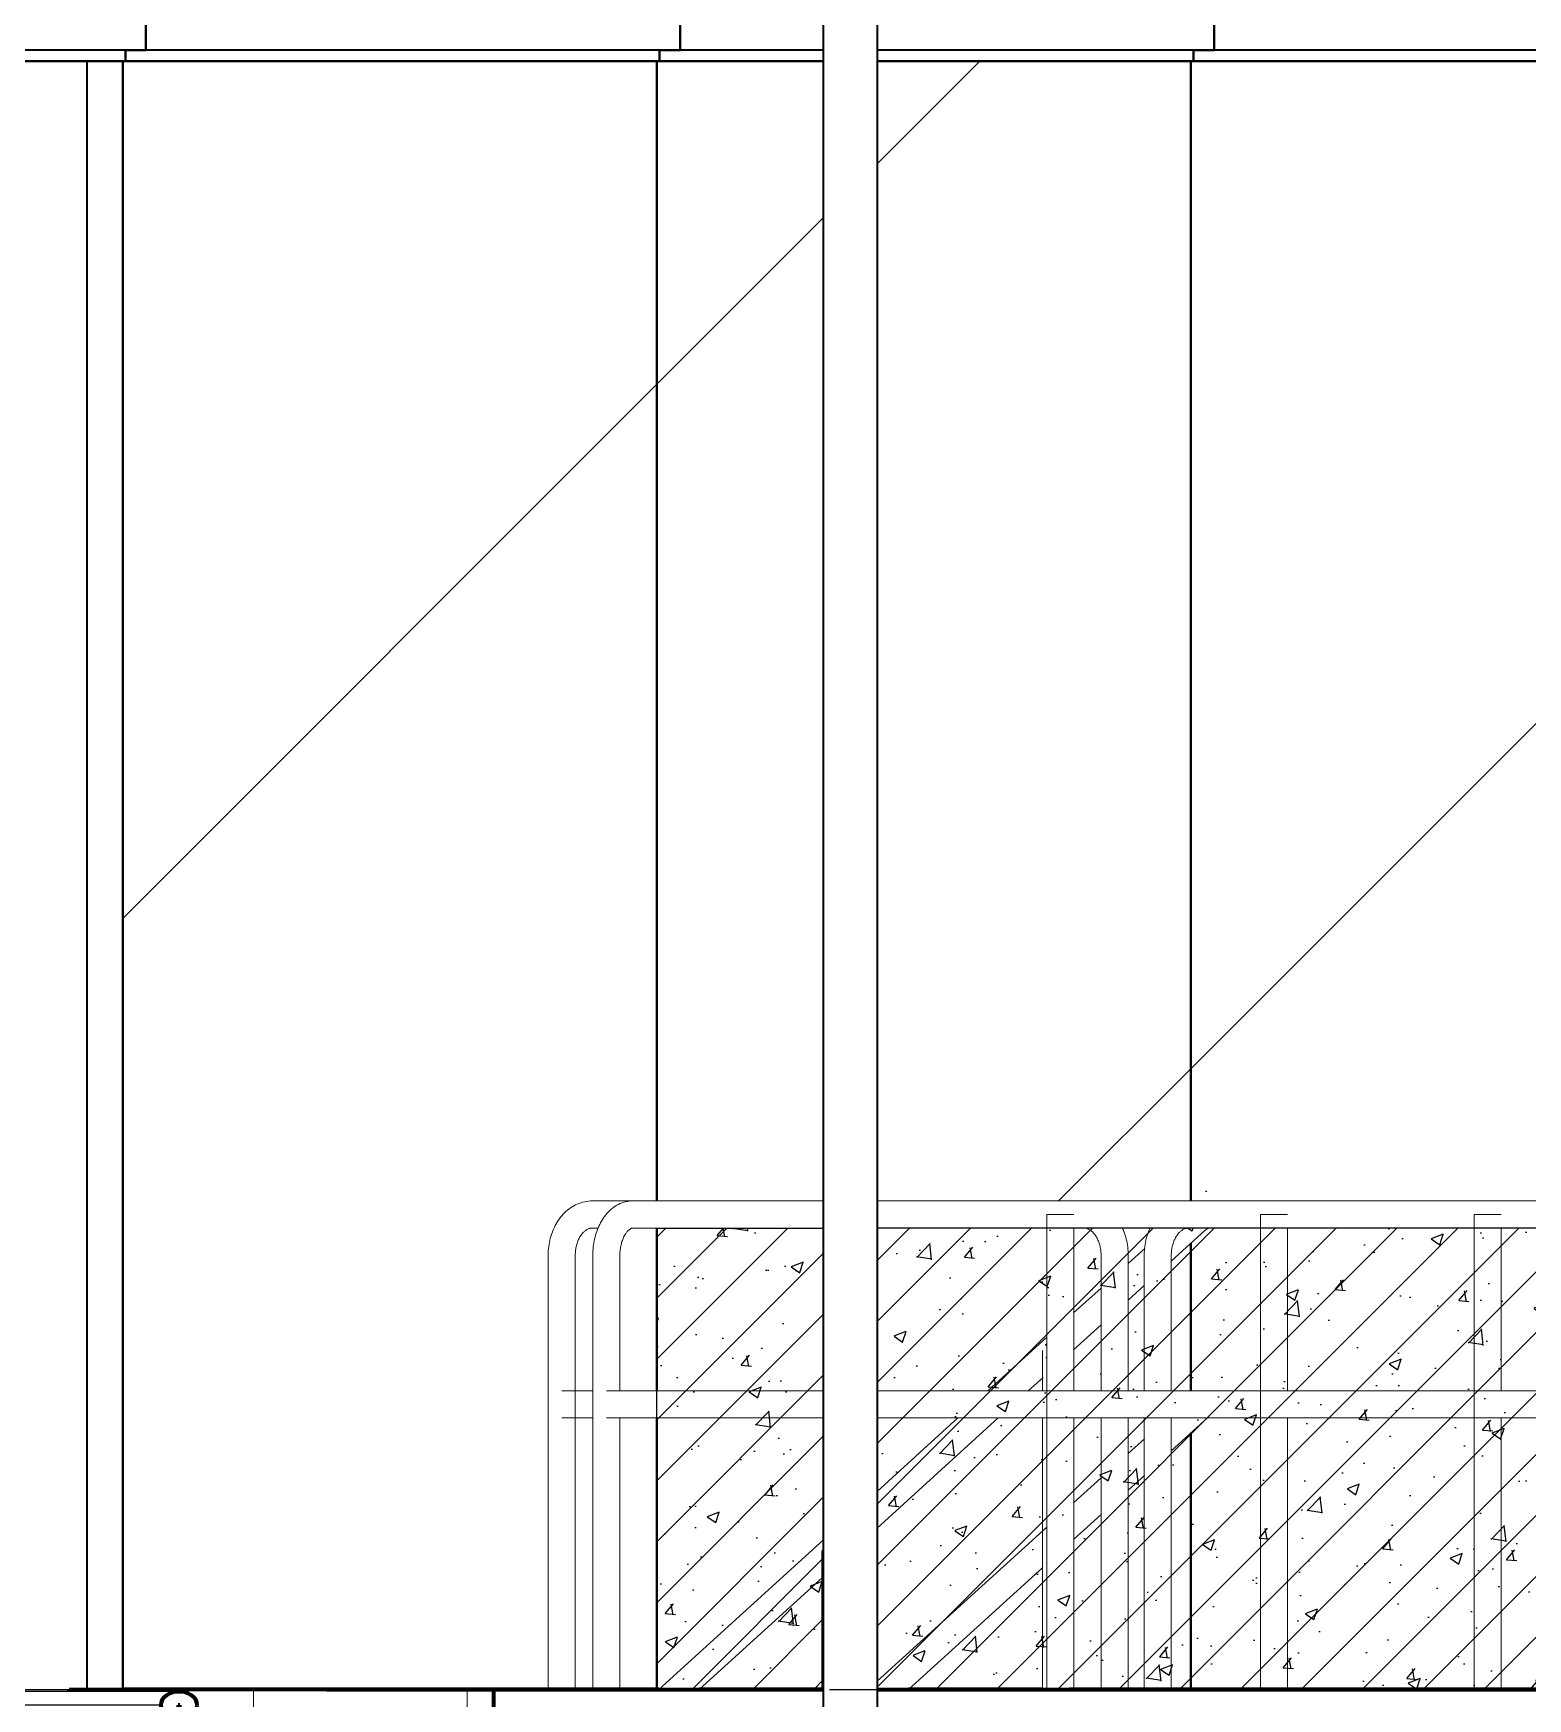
# Model space of a CAD drawing. Header units: millimetres. Extents: x -25371 to 2282244, y -90657 to 147824.
# Drawn here: x 1587543 to 1590297, y -990 to 2078 of the extents above; entities that cross this region are included whole.
import ezdxf
from ezdxf.xclip import XClip

# ---------------------------------------------------------------- set-up
doc = ezdxf.new("R2010")
doc.units = ezdxf.units.MM
doc.header["$XCLIPFRAME"] = 0
doc.linetypes.add('CENTER', pattern=[50.8, 31.75, -6.35, 6.35, -6.35])
doc.linetypes.add('TA_GL_000.90000', pattern=[2.475, 0.9, -0.225, 0.225, -0.225, 0.9])
for name, color, linetype in [('000 - 0_SYM_DWG_GRIDLINE_MAIN_COLOR_251', 251, 'Continuous'), ('000 - CONCRETE_COL_HATCH_', 251, 'Continuous'), ('000 - EXISTING_BUILDING_MAIN_COLOR_251', 251, 'Continuous'), ('000 - GRID', 251, 'CENTER')]:
    doc.layers.add(name, color=color, linetype=linetype)
for name, color, linetype, lineweight in [('A-DETL', 1, 'Continuous', 70), ('A-FLOR-E', 2, 'Continuous', 35), ('A-FLOR-HRAL', 1, 'Continuous', 35), ('A-GLAZ-CURT', 2, 'Continuous', 35), ('A-WALL-PATT', 1, 'Continuous', 50), ('E-LITE-EQPM', 2, 'Continuous', 35), ('I-WALL-E', 2, 'Continuous', 50), ('WALL-E', 2, 'Continuous', 50)]:
    doc.layers.add(name, color=color, linetype=linetype, lineweight=lineweight)
doc.styles.add('TA', font='', dxfattribs={"height": 4.5})
doc.styles.get('TA').set_extended_font_data('Cordia New')
pattern_1 = [(0, (-27135.66, 99970), (0, 600), []), (90, (-27135.66, 99970), (-393.635, 2e-14), [])]
pattern_2 = [(50, (0, 0), (4554.62, -398.48), [476.25, -5238.75]), (355, (0, 0), (-881.09, 4776.42), [381, -4191.01]), (100.4514, (379.6, -33), (3673.53, 4377.94), [404.75, -4452.26]), (46.184, (0, 1270), (6776.98, -1051.06), [714.38, -7858.13]), (96.6356, (565, 1182.4), (5935.1, 6185.65), [607.13, -6678.4]), (351.184, (0, 1270), (5935.1, 6185.65), [571.5, -6286.5]), (21, (635, 952.5), (3790.36, -2556.63), [476.25, -5238.75]), (326, (635, 952.5), (1545.05, 4604.7), [381, -4191]), (71.4514, (951, 739.4), (5335.41, 2048.07), [404.75, -4452.25]), (37.5, (0, 0), (77.215, 2113.876), [0, -4140.2, 0, -4254.5, 0, -4206.875]), (7.5, (0, 0), (1670.49, 2504.514), [0, -2425.7, 0, -4044.95, 0, -1603.375]), (327.5, (-1416, 0), (3389.765, -143.219), [0, -1587.5, 0, -4953, 0, -6572.25]), (317.5, (-2051, 0), (3703.23, 635.66), [0, -2063.75, 0, -3289.3, 0, -4667.25])]
pattern_3 = [(45, (0, 0), (-1122.532, 1122.532), [])]
pattern_4 = [(45, (0, 0), (-56.1266, 56.1266), [])]
pattern_5 = [(50, (0, 0), (227.73084, -19.92386), [23.8125, -261.9375]), (355, (0, 0), (-44.0543, 238.82106), [19.05, -209.55073]), (100.45144, (18.98, -1.66), (183.67656, 218.8972), [20.2375, -222.6128]), (46.1842, (0, 63.5), (338.8488, -52.5529), [35.7187, -392.9062]), (96.63556, (28.24, 59.12), (296.7552, 309.2827), [30.3563, -333.9195]), (351.18415, (0, 63.5), (296.7552, 309.2827), [28.575, -314.3247]), (21, (31.75, 47.62), (189.518, -127.8315), [23.8125, -261.9375]), (326, (31.75, 47.62), (77.25254, 230.23496), [19.05, -209.55]), (71.45144, (47.54, 36.97), (266.77052, 102.40346), [20.2375, -222.6124]), (37.5, (0, 0), (3.860754, 105.6938), [0, -207.01, 0, -212.725, 0, -210.34375]), (7.5, (0, 0), (83.52458, 125.22572), [0, -121.285, 0, -202.2475, 0, -80.16875]), (327.5, (-70.8, 0), (169.488244, -7.16093), [0, -79.375, 0, -247.65, 0, -328.6125]), (317.5, (-102.55, 0), (185.16148, 31.78311), [0, -103.1875, 0, -164.465, 0, -233.3625])]

# ---------------------------------------------------------------- blocks, each defined once
blk = doc.blocks.new('*U1020')
at = {"layer": '000 - 0_SYM_DWG_GRIDLINE_MAIN_COLOR_251', "color": 0, "linetype": 'ByBlock', "ltscale": 5}
blk.add_line((20, 0), (-585.291, 0), dxfattribs=at)
at = {"style": 'TA', "flags": 1}
blk.add_attdef('LOCATION', (6, -6), '', height=4.5, rotation=270, dxfattribs=at)
blk = doc.blocks.new('C-1-VS01_REV00_20260615-155540_ELEVATION_1_DIMS-1')
at = {"layer": '000 - GRID', "linetype": 'TA_GL_000.90000', "xscale": 50.00000000000004, "yscale": 50.00000000000004, "zscale": 50.00000000000004, "rotation": 180}
blk.add_blockref('*U1020', (-32265.5, 103600), dxfattribs=at)
blk = doc.blocks.new('DPA_CP_Fence Type D - Fence Post Left w MRTA Logo-5719775-VS01 - ELEVATION 1')
at = {"layer": '000 - EXISTING_BUILDING_MAIN_COLOR_251', "lineweight": 9}
h = blk.add_hatch(dxfattribs=at)
h.set_pattern_fill('FP_12', color=256, style=0, pattern_type=2)
h.set_pattern_definition([(56.185, (-3275.646, 101400), (-23.68105, 35.3556), []), (123.815, (-3275.646, 101400), (-23.68105, -35.3556), [])])
h.paths.add_polyline_path([(-3125.8, 101449.9), (-3126.4, 102488.5), (-3227.9, 102400.9), (-3276, 102400.9), (-3162.9, 102497.9), (-3276, 102594.9), (-3227.5, 102594.9), (-3125.8, 102507), (-3125.8, 103546), (-4080.1, 103545.1), (-4091.2, 103542.2), (-4102.4, 103534.7), (-4110.8, 103525.2), (-4119.5, 103508.5), (-4125.3, 103483.7), (-4126.4, 103469.2), (-4125.3, 101512.1), (-4124.6, 101505.4), (-4117.9, 101483.7), (-4110.3, 101470.6), (-4101.6, 101460.3), (-4088.4, 101452.1), (-4075, 101449.9), (-3127.9, 101449.9)])
at = {"layer": '000 - EXISTING_BUILDING_MAIN_COLOR_251'}
for p, q in [((-3124.4, 103595.8), (-4075.3, 103595.8)), ((-3158.1, 103570.8), (-4076.1, 103570.8)), ((-4075.3, 103545.8), (-3124.4, 103545.8)), ((-4167.3, 103470.8), (-4167.3, 101525)), ((-4167.3, 103195.8), (-4259.1, 103195.8)), ((-4259.1, 103145.8), (-4167.3, 103145.8)), ((-3227.9, 102594.9), (-3276, 102594.9)), ((-3276, 102594.9), (-3162.9, 102497.9)), ((-3126.4, 102507), (-3227.9, 102594.9)), ((-3162.9, 102497.9), (-3276, 102400.9)), ((-3227.9, 102400.9), (-3126.4, 102488.8)), ((-3276, 102400.9), (-3227.9, 102400.9)), ((-4167.2, 101850), (-4216.5, 101850)), ((-4216.5, 101800), (-4167.2, 101800)), ((-3124.4, 101450), (-4075.3, 101450)), ((-4076.1, 101425), (-3158.1, 101425)), ((-4075.3, 101400), (-3124.4, 101400))]:
    blk.add_line(p, q, dxfattribs=at)
at = {"layer": '000 - EXISTING_BUILDING_MAIN_COLOR_251', "lineweight": 70}
for p, q in [((-3123.1, 103570.8), (-3125.8, 103570.8)), ((-3125.8, 103570.8), (-3125.8, 101425)), ((-3123.1, 101425), (-3123.1, 103570.8)), ((-3126.4, 102507), (-3126.4, 102488.8)), ((-3122.4, 102505.4), (-3125.8, 102506.8)), ((-3125.8, 102489.1), (-3122.4, 102490.4)), ((-3122.4, 102490.4), (-3122.4, 102505.4)), ((-3125.8, 101425), (-3123.1, 101425))]:
    blk.add_line(p, q, dxfattribs=at)
at = {"layer": '000 - EXISTING_BUILDING_MAIN_COLOR_251', "flags": 128}
for points in [[(-4075.3, 103595.8), (-4079.5, 103595.7), (-4083.7, 103595.3), (-4087.8, 103594.7), (-4091.9, 103593.9), (-4095.9, 103592.8), (-4099.8, 103591.5), (-4103.7, 103589.9), (-4107.5, 103588.2), (-4111.2, 103586.2), (-4114.8, 103584.1), (-4118.2, 103581.8), (-4121.6, 103579.3), (-4124.9, 103576.6), (-4128, 103573.8), (-4131, 103570.9), (-4133.9, 103567.8), (-4136.7, 103564.5), (-4139.4, 103561.2), (-4141.9, 103557.7), (-4144.3, 103554.1), (-4146.6, 103550.5), (-4148.8, 103546.7), (-4150.9, 103542.8), (-4152.8, 103538.8), (-4154.7, 103534.7), (-4156.4, 103530.6), (-4157.9, 103526.4), (-4159.4, 103522.1), (-4160.7, 103517.8), (-4162, 103513.4), (-4163, 103508.9), (-4164, 103504.4), (-4164.9, 103499.9), (-4165.6, 103495.3), (-4166.2, 103490.7), (-4166.6, 103486.1), (-4167, 103481.4), (-4167.2, 103476.8), (-4167.3, 103472.1), (-4167.3, 103470.8)], [(-4075.3, 103545.8), (-4076.5, 103545.8), (-4077.7, 103545.7), (-4078.9, 103545.5), (-4080.2, 103545.3), (-4081.4, 103544.9), (-4082.7, 103544.5), (-4084, 103544), (-4085.3, 103543.4), (-4086.7, 103542.6), (-4088.1, 103541.8), (-4089.5, 103540.9), (-4090.9, 103539.8), (-4092.4, 103538.6), (-4093.8, 103537.3), (-4095.3, 103535.9), (-4096.8, 103534.3), (-4098.2, 103532.6), (-4099.6, 103530.8), (-4101, 103528.9), (-4102.4, 103526.9), (-4103.8, 103524.7), (-4105.1, 103522.4), (-4106.4, 103520.1), (-4107.6, 103517.6), (-4108.7, 103515), (-4109.8, 103512.3), (-4110.9, 103509.5)], [(-4075.3, 101400), (-4079.5, 101400.1), (-4083.7, 101400.5), (-4087.8, 101401.1), (-4091.9, 101402), (-4095.9, 101403.1), (-4099.8, 101404.4), (-4103.7, 101405.9), (-4107.5, 101407.7), (-4111.2, 101409.6), (-4114.8, 101411.8), (-4118.2, 101414.1), (-4121.6, 101416.6), (-4124.9, 101419.2), (-4128, 101422), (-4131, 101425), (-4133.9, 101428.1), (-4136.7, 101431.3), (-4139.4, 101434.6), (-4141.9, 101438.1), (-4144.3, 101441.7), (-4146.6, 101445.4), (-4148.8, 101449.2), (-4150.9, 101453.1), (-4152.8, 101457), (-4154.7, 101461.1), (-4156.4, 101465.2), (-4157.9, 101469.4), (-4159.4, 101473.7), (-4160.7, 101478.1), (-4162, 101482.5), (-4163, 101486.9), (-4164, 101491.4), (-4164.9, 101496), (-4165.6, 101500.5), (-4166.2, 101505.1), (-4166.6, 101509.8), (-4167, 101514.4), (-4167.2, 101519.1), (-4167.3, 101523.7), (-4167.3, 101525)], [(-4075.3, 101450), (-4076.5, 101450), (-4077.7, 101450.1), (-4078.9, 101450.3), (-4080.2, 101450.6), (-4081.4, 101450.9), (-4082.7, 101451.3), (-4084, 101451.9), (-4085.3, 101452.5), (-4086.7, 101453.2), (-4088.1, 101454), (-4089.5, 101455), (-4090.9, 101456), (-4092.4, 101457.2), (-4093.8, 101458.5), (-4095.3, 101460), (-4096.8, 101461.5), (-4098.2, 101463.2), (-4099.6, 101465), (-4101, 101466.9), (-4102.4, 101469), (-4103.8, 101471.1), (-4105.1, 101473.4), (-4106.4, 101475.8), (-4107.6, 101478.3), (-4108.7, 101480.8), (-4109.8, 101483.5), (-4110.9, 101486.3)]]:
    blk.add_lwpolyline(points, dxfattribs=at)
at = {"layer": '000 - EXISTING_BUILDING_MAIN_COLOR_251', "lineweight": 70, "flags": 128}
for points in [[(-3090.8, 103570.8), (-3091.5, 103576), (-3093.7, 103581), (-3097.2, 103585.5), (-3101.9, 103589.4), (-3107.6, 103592.5), (-3114, 103594.6), (-3120.9, 103595.7), (-3127.9, 103595.7), (-3134.8, 103594.6), (-3141.3, 103592.5), (-3147, 103589.4), (-3151.7, 103585.5), (-3155.2, 103581), (-3157.4, 103576), (-3158.1, 103570.8)], [(-3158.1, 103570.8), (-3157.4, 103565.6), (-3155.2, 103560.7), (-3151.7, 103556.1), (-3147, 103552.3), (-3141.3, 103549.2), (-3134.8, 103547.1), (-3127.9, 103546), (-3120.9, 103546), (-3114, 103547.1), (-3107.6, 103549.2), (-3101.9, 103552.3), (-3097.2, 103556.1), (-3093.7, 103560.7), (-3091.5, 103565.6), (-3090.8, 103570.8)], [(-3090.8, 101425), (-3091.5, 101430.2), (-3093.7, 101435.2), (-3097.2, 101439.7), (-3101.9, 101443.6), (-3107.6, 101446.7), (-3114, 101448.8), (-3120.9, 101449.9), (-3127.9, 101449.9), (-3134.8, 101448.8), (-3141.3, 101446.7), (-3147, 101443.6), (-3151.7, 101439.7), (-3155.2, 101435.2), (-3157.4, 101430.2), (-3158.1, 101425)], [(-3158.1, 101425), (-3157.4, 101419.8), (-3155.2, 101414.8), (-3151.7, 101410.3), (-3147, 101406.4), (-3141.3, 101403.3), (-3134.8, 101401.2), (-3127.9, 101400.1), (-3120.9, 101400.1), (-3114, 101401.2), (-3107.6, 101403.3), (-3101.9, 101406.4), (-3097.2, 101410.3), (-3093.7, 101414.8), (-3091.5, 101419.8), (-3090.8, 101425)]]:
    blk.add_lwpolyline(points, dxfattribs=at)
blk = doc.blocks.new('Top Rail Type - Top Rail_Internal_-3867038-VS01 - ELEVATION 1')
at = {"layer": 'A-FLOR-HRAL', "lineweight": 9}
for p, q in [((-2287.7, 104500), (-2362.6, 104500)), ((-2362.6, 104450), (-2352.1, 104450)), ((-2444.2, 104400), (-2444.2, 103600)), ((-2394.2, 103600), (-2394.2, 104400)), ((-1425.4, 104400), (-1425.4, 104150)), ((-1375.4, 104150), (-1375.4, 104400)), ((-1425.4, 104100), (-1425.4, 103600)), ((-1375.4, 103600), (-1375.4, 104100)), ((-2444.2, 103600), (-2435.6, 103600)), ((-2402.8, 103600), (-2443.8, 103600)), ((-2435.6, 103600), (-2394.7, 103600)), ((-2394.3, 103600), (-2402.8, 103600)), ((-1425.3, 103600), (-1416.8, 103600)), ((-1384, 103600), (-1424.9, 103600)), ((-1416.8, 103600), (-1375.8, 103600)), ((-1375.4, 103600), (-1384, 103600))]:
    blk.add_line(p, q, dxfattribs=at)
at = {"layer": 'A-FLOR-HRAL', "lineweight": 9, "flags": 128}
for points in [[(-2362.6, 104500), (-2366.2, 104499.9), (-2369.8, 104499.6), (-2373.3, 104499.1), (-2376.9, 104498.5), (-2380.3, 104497.6), (-2383.8, 104496.6), (-2387.2, 104495.4), (-2390.5, 104494.1), (-2393.7, 104492.6), (-2396.9, 104490.9), (-2400, 104489.1), (-2402.9, 104487.1), (-2405.8, 104485), (-2408.7, 104482.8), (-2411.4, 104480.4), (-2414, 104478), (-2416.5, 104475.4), (-2418.9, 104472.7), (-2421.2, 104469.9), (-2423.4, 104467), (-2425.5, 104464.1), (-2427.4, 104461), (-2429.3, 104457.9), (-2431.1, 104454.7), (-2432.7, 104451.4), (-2434.3, 104448.1), (-2435.7, 104444.7), (-2437, 104441.3), (-2438.3, 104437.8), (-2439.4, 104434.2), (-2440.3, 104430.6), (-2441.2, 104427), (-2442, 104423.4), (-2442.6, 104419.7), (-2443.2, 104416), (-2443.6, 104412.3), (-2443.9, 104408.5), (-2444.1, 104404.8), (-2444.2, 104401), (-2444.2, 104400)], [(-2394.2, 104400), (-2394.2, 104402.2), (-2394.1, 104404.5), (-2393.9, 104406.7), (-2393.7, 104408.9), (-2393.4, 104411.1), (-2393, 104413.3), (-2392.6, 104415.4), (-2392.1, 104417.5), (-2391.5, 104419.6), (-2390.9, 104421.6), (-2390.3, 104423.6), (-2389.5, 104425.5), (-2388.8, 104427.3), (-2388, 104429.1), (-2387.1, 104430.9), (-2386.2, 104432.5), (-2385.3, 104434.1), (-2384.3, 104435.7), (-2383.3, 104437.1), (-2382.3, 104438.5), (-2381.3, 104439.7), (-2380.2, 104440.9), (-2379.1, 104442.1), (-2378.1, 104443.1), (-2377, 104444.1), (-2375.9, 104444.9), (-2374.8, 104445.7), (-2373.8, 104446.5), (-2372.7, 104447.1), (-2371.7, 104447.7), (-2370.6, 104448.2), (-2369.6, 104448.6), (-2368.6, 104449), (-2367.6, 104449.3), (-2366.7, 104449.5), (-2365.7, 104449.7), (-2364.7, 104449.9), (-2363.8, 104450), (-2362.9, 104450), (-2362.6, 104450)], [(-1457, 104450), (-1456, 104450), (-1455.1, 104449.9), (-1454.1, 104449.8), (-1453.2, 104449.6), (-1452.2, 104449.4), (-1451.2, 104449.1), (-1450.2, 104448.7), (-1449.2, 104448.3), (-1448.2, 104447.8), (-1447.1, 104447.3), (-1446.1, 104446.6), (-1445, 104445.9), (-1443.9, 104445.2), (-1442.9, 104444.3), (-1441.8, 104443.4), (-1440.7, 104442.4), (-1439.6, 104441.3), (-1438.6, 104440.1), (-1437.5, 104438.8), (-1436.5, 104437.5), (-1435.5, 104436.1), (-1434.5, 104434.6), (-1433.6, 104433), (-1432.7, 104431.3), (-1431.8, 104429.6), (-1431, 104427.8), (-1430.2, 104426), (-1429.5, 104424.1), (-1428.8, 104422.1), (-1428.2, 104420.1), (-1427.6, 104418.1), (-1427.1, 104416), (-1426.7, 104413.9), (-1426.3, 104411.7), (-1426, 104409.5), (-1425.7, 104407.3), (-1425.5, 104405.1), (-1425.4, 104402.8), (-1425.4, 104400.6), (-1425.4, 104400)], [(-1375.4, 104400), (-1375.4, 104403.8), (-1375.6, 104407.5), (-1375.9, 104411.2), (-1376.3, 104415), (-1376.8, 104418.7), (-1377.4, 104422.4), (-1378.1, 104426), (-1379, 104429.7), (-1379.9, 104433.3), (-1381, 104436.8), (-1382.2, 104440.3), (-1383.5, 104443.8), (-1384.9, 104447.2), (-1386.2, 104450)]]:
    blk.add_lwpolyline(points, dxfattribs=at)
blk = doc.blocks.new('Lighting-Street-LED - Lighting-Street-LED-4346571-VS01 - ELEVATION 1')
at = {"layer": 'E-LITE-EQPM'}
for p, q in [((-1837.4, 102071.4), (-1837.4, 107163.2)), ((-1937.4, 107104.1), (-1937.4, 102065))]:
    blk.add_line(p, q, dxfattribs=at)
blk = doc.blocks.new('System Panel - DPA-AR_Facade_Solid Panel 150mm-5074408-VS01 - ELEVATION 1')
at = {"layer": 'A-GLAZ-CURT'}
for p, q in [((-2244.1, 106600), (-3228.2, 106600)), ((-3228.2, 106600), (-3228.2, 103600)), ((-3115, 106600), (-3228.2, 106600)), ((-3115, 106600), (-2852.6, 106600)), ((-2852.6, 106600), (-2130.9, 106600)), ((-2244.1, 104500), (-2244.1, 106600)), ((-2130.9, 106600), (-2244.1, 106600)), ((-2244.1, 104150), (-2244.1, 104450)), ((-2244.1, 103600), (-2244.1, 104100)), ((-3228.2, 103600), (-2244.1, 103600)), ((-3228.2, 103600), (-3115, 103600)), ((-2852.6, 103600), (-3115, 103600)), ((-2240.2, 103600), (-2852.6, 103600)), ((-2240.2, 103600), (-2244.1, 103600)), ((-2130.9, 103600), (-2165.8, 103600)), ((-2130.9, 103600), (-2165.8, 103600))]:
    blk.add_line(p, q, dxfattribs=at)
blk = doc.blocks.new('System Panel - DPA-AR_Facade_Solid Panel 150mm-V29-VS01 - ELEVATION 1')
at = {"layer": 'A-GLAZ-CURT'}
for p, q in [((-1937.1, 106600), (-2244.1, 106600)), ((-2244.1, 106600), (-2244.1, 104500)), ((-2130.9, 106600), (-2244.1, 106600)), ((-2130.9, 106600), (-1937.1, 106600)), ((-1260, 106600), (-1837.8, 106600)), ((-1837.8, 106600), (-1146.8, 106600)), ((-1260, 104500), (-1260, 106600)), ((-1146.8, 106600), (-1260, 106600)), ((-2244.1, 104450), (-2244.1, 104150)), ((-1260, 104150), (-1260, 104421.8)), ((-2244.1, 104100), (-2244.1, 103600)), ((-1260, 103600), (-1260, 104071.8)), ((-2244.1, 103600), (-2240.2, 103600)), ((-2244.1, 103600), (-2240.2, 103600)), ((-2165.8, 103600), (-1938.9, 103600)), ((-2165.8, 103600), (-2130.9, 103600)), ((-1938.9, 103600), (-2130.9, 103600)), ((-1780, 103600), (-1532.7, 103600)), ((-1532.7, 103600), (-1780, 103600)), ((-1483.9, 103600), (-1260, 103600)), ((-1146.8, 103600), (-1483.9, 103600)), ((-1146.8, 103600), (-1260, 103600))]:
    blk.add_line(p, q, dxfattribs=at)
blk = doc.blocks.new('System Panel - DPA-AR_Facade_Solid Panel 150mm-V30-VS01 - ELEVATION 1')
at = {"layer": 'A-GLAZ-CURT'}
for p, q in [((-276, 106600), (-1260, 106600)), ((-1260, 106600), (-1260, 104500)), ((-1146.8, 106600), (-1260, 106600)), ((-1146.8, 106600), (-688.3, 106600)), ((-556.4, 106600), (-162.7, 106600)), ((-276, 104500), (-276, 106600)), ((-162.7, 106600), (-276, 106600)), ((-276, 104150), (-276, 104450.2)), ((-1260, 104421.8), (-1260, 104150)), ((-276, 103600), (-276, 104100.2)), ((-1260, 104071.8), (-1260, 103600)), ((-1260, 103600), (-276, 103600)), ((-1260, 103600), (-1146.8, 103600)), ((-688.3, 103600), (-1146.8, 103600)), ((-162.7, 103600), (-556.4, 103600)), ((-162.7, 103600), (-276, 103600))]:
    blk.add_line(p, q, dxfattribs=at)
blk = doc.blocks.new('DPA_Curved type B_Corner 1 - Curved Type B_Corner 1-5074401-VS01 - ELEVATION 1')
at = {"layer": 'A-GLAZ-CURT'}
for p, q in [((-3218.4, 106600), (-3293.8, 106600)), ((-3293.8, 106600), (-3228.2, 106600)), ((-3293.8, 103600), (-3293.8, 106600)), ((-3044.4, 106600), (-3251.2, 106600)), ((-3251.2, 106600), (-3218.4, 106600)), ((-3228.2, 106600), (-3044.5, 106600)), ((-3228.2, 103600), (-3228.2, 106600)), ((-3228.2, 103600), (-3293.8, 103600)), ((-3293.8, 103600), (-3218.4, 103600)), ((-3218.4, 103600), (-3251.2, 103600)), ((-3251.2, 103600), (-3044.4, 103600)), ((-3044.5, 103600), (-3228.2, 103600))]:
    blk.add_line(p, q, dxfattribs=at)
blk = doc.blocks.new('DPA_Curved type B_Corner 1 - Curved Type B_Corner 1-5545647-VS01 - ELEVATION 1')
at = {"layer": 'A-GLAZ-CURT'}
for p, q in [((-3218.4, 108700), (-3293.8, 108700)), ((-3293.8, 108700), (-3228.2, 108700)), ((-3293.8, 107180), (-3293.8, 108700)), ((-2722.9, 108700), (-3251.2, 108700)), ((-3251.2, 108700), (-3218.4, 108700)), ((-3228.2, 108700), (-2096.2, 108700)), ((-3228.2, 107187.3), (-3228.2, 108700)), ((-2194.6, 108700), (-2722.9, 108700)), ((-2096.2, 108700), (-2194.6, 108700)), ((-3228.2, 106600), (-3293.8, 106600)), ((-3293.8, 106600), (-3218.4, 106600)), ((-3218.4, 106600), (-3251.2, 106600)), ((-3251.2, 106600), (-3044.4, 106600)), ((-3044.5, 106600), (-3228.2, 106600))]:
    blk.add_line(p, q, dxfattribs=at)
blk = doc.blocks.new('DPA_CP_Entrance Canopy Lower - Depth 4200-5687027-VS01 - ELEVATION 1')
at = {"layer": 'A-GLAZ-CURT'}
for p, q in [((-3229, 106600), (-5191.2, 106600)), ((-4207.1, 106600), (-2244.9, 106600)), ((-2244.9, 106600), (-3229, 106600))]:
    blk.add_line(p, q, dxfattribs=at)
blk = doc.blocks.new('DPA_CP_Entrance Canopy Lower - Depth 4200-V56-VS01 - ELEVATION 1')
at = {"layer": 'A-GLAZ-CURT'}
for p, q in [((-3185.3, 106800), (-3185.3, 106620)), ((-3223, 106620), (-4207.1, 106620)), ((-2244.9, 106600), (-4207.1, 106600)), ((-3223, 106600), (-4207.1, 106600)), ((-3185.3, 106620), (-4169.4, 106620)), ((-3185.3, 106620), (-3223, 106620)), ((-3223, 106620), (-3223, 106600)), ((-3223, 106600), (-1937.1, 106600)), ((-1937.1, 106600), (-2244.9, 106600)), ((-1837.8, 106600), (-1260.8, 106600)), ((-1260.8, 106600), (-1837.8, 106600))]:
    blk.add_line(p, q, dxfattribs=at)
blk = doc.blocks.new('DPA_CP_Entrance Canopy Lower - Depth 4200-V57-VS01 - ELEVATION 1')
at = {"layer": 'A-GLAZ-CURT'}
for p, q in [((-3185.3, 106620), (-3185.3, 106800)), ((-2201.2, 106800), (-2201.2, 106620)), ((-3223, 106600), (-3223, 106620)), ((-3223, 106620), (-3185.3, 106620)), ((-2238.9, 106620), (-3223, 106620)), ((-1937.1, 106600), (-3223, 106600)), ((-2238.9, 106600), (-3223, 106600)), ((-2201.2, 106620), (-3185.3, 106620)), ((-2201.2, 106620), (-2238.9, 106620)), ((-2238.9, 106620), (-2238.9, 106600)), ((-2238.9, 106600), (-1937.1, 106600)), ((-1837.8, 106600), (-276.7, 106600)), ((-1260.8, 106600), (-1837.8, 106600)), ((-276.7, 106600), (-1260.8, 106600))]:
    blk.add_line(p, q, dxfattribs=at)
blk = doc.blocks.new('DPA_CP_Entrance Canopy Lower - Depth 4200-V58-VS01 - ELEVATION 1')
at = {"layer": 'A-GLAZ-CURT'}
for p, q in [((-2201.2, 106620), (-2201.2, 106800)), ((-1217.1, 106800), (-1217.1, 106620)), ((-2238.9, 106600), (-2238.9, 106620)), ((-2238.9, 106620), (-2201.2, 106620)), ((-1937.1, 106620), (-2238.9, 106620)), ((-1937.1, 106600), (-2238.9, 106600)), ((-1937.1, 106600), (-2238.9, 106600)), ((-1937.1, 106620), (-2201.2, 106620)), ((-1254.9, 106620), (-1837.8, 106620)), ((-1217.1, 106620), (-1837.8, 106620)), ((-276.7, 106600), (-1837.8, 106600)), ((-1254.9, 106600), (-1837.8, 106600)), ((-1217.1, 106620), (-1254.9, 106620)), ((-1254.9, 106620), (-1254.9, 106600)), ((-1254.9, 106600), (676.3, 106600))]:
    blk.add_line(p, q, dxfattribs=at)
blk = doc.blocks.new('DPA_CP_Entrance Canopy Lower - Depth 4200-V59-VS01 - ELEVATION 1')
at = {"layer": 'A-GLAZ-CURT'}
for p, q in [((-990.8, 106996), (525.4, 107166.8)), ((525.4, 107056), (-6.7, 106996)), ((-989.8, 106971.1), (-990.8, 106996)), ((-6.7, 106996), (-990.8, 106996)), ((-6.7, 106996), (-5.7, 106971.1)), ((-989.8, 106971.1), (-5.7, 106971.1)), ((-478, 106950), (-292.7, 106971.1)), ((-259.9, 106971.1), (-445.2, 106950)), ((-1217.1, 106830), (-1217.1, 106950)), ((-1217.1, 106950), (-1149.2, 106950)), ((-233, 106950), (-1217.1, 106950)), ((-165.1, 106950), (-1149.2, 106950)), ((-971.8, 106950), (-953, 106950)), ((12.2, 106950), (-971.8, 106950)), ((31.1, 106950), (-953, 106950)), ((-165.1, 106950), (-233, 106950)), ((-233, 106950), (-233, 106830)), ((31.1, 106950), (12.2, 106950)), ((471.2, 106950), (525.4, 106956.2)), ((525.4, 106952.4), (504.1, 106950)), ((-1405.8, 106800), (-1405.8, 106820)), ((-1405.8, 106820), (-1194.5, 106820)), ((-421.7, 106820), (-1405.8, 106820)), ((-1194.5, 106830), (-1217.1, 106830)), ((-233, 106830), (-1217.1, 106830)), ((-1194.5, 106820), (-1194.5, 106830)), ((-1194.5, 106830), (-210.4, 106830)), ((-1194.5, 106820), (-210.4, 106820)), ((-210.4, 106820), (-421.7, 106820)), ((-421.7, 106820), (-421.7, 106800)), ((-233, 106830), (-210.4, 106830)), ((-210.4, 106830), (-210.4, 106820)), ((-1217.1, 106800), (-1405.8, 106800)), ((-421.7, 106800), (-1405.8, 106800)), ((-1217.1, 106620), (-1217.1, 106800)), ((-233, 106800), (-1217.1, 106800)), ((-421.7, 106800), (-233, 106800)), ((-233, 106800), (-233, 106620)), ((-1254.9, 106600), (-1254.9, 106620)), ((-1254.9, 106620), (-1217.1, 106620)), ((-270.8, 106620), (-1254.9, 106620)), ((676.3, 106600), (-1254.9, 106600)), ((-270.8, 106600), (-1254.9, 106600)), ((-233, 106620), (-1217.1, 106620)), ((-233, 106620), (-270.8, 106620)), ((-270.8, 106620), (-270.8, 106600)), ((-270.8, 106600), (676.3, 106600))]:
    blk.add_line(p, q, dxfattribs=at)
blk = doc.blocks.new('Handrail Type - Handrail_Internal_-5724926-VS01 - ELEVATION 1')
at = {"layer": 'A-FLOR-HRAL', "lineweight": 9}
for p, q in [((-2362.6, 104150), (-2419.2, 104150)), ((-2419.2, 104100), (-2362.6, 104100))]:
    blk.add_line(p, q, dxfattribs=at)
blk = doc.blocks.new('Railing - 50mm-5751642-VS01 - ELEVATION 1')
at = {"layer": 'A-FLOR-HRAL', "lineweight": 9}
for p, q in [((-1527.2, 104234.4), (-1527.7, 104233.9)), ((-1525.8, 104235.7), (-1527.2, 104234.4)), ((-1533.4, 104224.6), (-1533.4, 104150)), ((-1533.4, 104100), (-1533.4, 103600))]:
    blk.add_line(p, q, dxfattribs=at)
blk = doc.blocks.new('Railing - 50mm-5751640-VS01 - ELEVATION 1')
at = {"layer": 'A-FLOR-HRAL', "lineweight": 9}
blk.add_line((-1939.6, 103856), (-1939.6, 103600), dxfattribs=at)
blk = doc.blocks.new('Railing - 50mm-5751636-VS01 - ELEVATION 1')
at = {"layer": 'A-FLOR-HRAL', "lineweight": 9}
for p, q in [((-2744.6, 103129.8), (-2746.1, 103128.5)), ((-2752.2, 103118.7), (-2752.2, 102266.7)), ((-2746.1, 103128.5), (-2747.4, 103127.2)), ((-2702.2, 102830.8), (-2702.2, 103116)), ((-2702.2, 102266.7), (-2702.2, 102766))]:
    blk.add_line(p, q, dxfattribs=at)
blk = doc.blocks.new('Railing - 50mm-5751634-VS01 - ELEVATION 1')
at = {"layer": 'A-FLOR-HRAL', "lineweight": 9}
for p, q in [((-3108.5, 102462.2), (-3108.5, 102747.4)), ((-3108.5, 101980.4), (-3108.5, 102397.4))]:
    blk.add_line(p, q, dxfattribs=at)
blk = doc.blocks.new('Railing - Railing-5725296-VS01 - ELEVATION 1')
for name in ['Railing - 50mm-5751642-VS01 - ELEVATION 1', 'Railing - 50mm-5751640-VS01 - ELEVATION 1', 'Railing - 50mm-5751636-VS01 - ELEVATION 1', 'Railing - 50mm-5751634-VS01 - ELEVATION 1']:
    blk.add_blockref(name, (0, 0))
blk = doc.blocks.new('Top Rail Type - Top Rail_Internal_-5725755-VS01 - ELEVATION 1')
at = {"layer": 'A-FLOR-HRAL', "lineweight": 9}
for p, q in [((-1296, 104389.2), (-1233.4, 104445.9)), ((-1344.8, 104412.4), (-1375.4, 104384.6)), ((-1345.9, 104400), (-1345.9, 104150)), ((-1295.9, 104150), (-1295.9, 104400)), ((-1425.3, 104339.4), (-1476, 104293.4)), ((-1375.6, 104317), (-1345.8, 104343.9)), ((-1476, 104225.8), (-1425.3, 104271.9)), ((-1525, 104248.9), (-1634, 104150)), ((-1559.6, 104150), (-1532.3, 104174.7)), ((-1689.1, 104100), (-1838.2, 103964.8)), ((-1838.2, 103897.2), (-1614.7, 104100)), ((-1345.9, 104100), (-1345.9, 103600)), ((-1295.9, 103600), (-1295.9, 104100)), ((-1936.6, 103875.4), (-2240.2, 103600)), ((-2165.8, 103600), (-1938.6, 103806.1)), ((-1345.8, 103600), (-1337.3, 103600)), ((-1304.5, 103600), (-1345.5, 103600)), ((-1337.3, 103600), (-1296.4, 103600)), ((-1296, 103600), (-1304.5, 103600)), ((-2545, 103323.5), (-3123.1, 102799)), ((-2719.4, 103097.8), (-2545, 103256)), ((-3123.1, 102731.5), (-2751.2, 103068.9))]:
    blk.add_line(p, q, dxfattribs=at)
at = {"layer": 'A-FLOR-HRAL', "lineweight": 9, "flags": 128}
for points in [[(-1335.1, 104450), (-1336, 104448.1), (-1337.4, 104444.7), (-1338.7, 104441.3), (-1340, 104437.8), (-1341.1, 104434.2), (-1342, 104430.6), (-1342.9, 104427), (-1343.7, 104423.4), (-1344.3, 104419.7), (-1344.9, 104416), (-1345.3, 104412.3), (-1345.6, 104408.5), (-1345.8, 104404.8), (-1345.9, 104401), (-1345.9, 104400)], [(-1295.9, 104400), (-1295.9, 104402.2), (-1295.8, 104404.5), (-1295.6, 104406.7), (-1295.4, 104408.9), (-1295.1, 104411.1), (-1294.7, 104413.3), (-1294.3, 104415.4), (-1293.8, 104417.5), (-1293.2, 104419.6), (-1292.6, 104421.6), (-1292, 104423.6), (-1291.2, 104425.5), (-1290.5, 104427.3), (-1289.7, 104429.1), (-1288.8, 104430.9), (-1287.9, 104432.5), (-1287, 104434.1), (-1286, 104435.7), (-1285, 104437.1), (-1284, 104438.5), (-1283, 104439.7), (-1281.9, 104440.9), (-1280.8, 104442.1), (-1279.8, 104443.1), (-1278.7, 104444.1), (-1277.6, 104444.9), (-1276.5, 104445.7), (-1275.5, 104446.5), (-1274.4, 104447.1), (-1273.4, 104447.7), (-1272.3, 104448.2), (-1271.3, 104448.6), (-1270.3, 104449), (-1269.3, 104449.3), (-1268.4, 104449.5), (-1267.4, 104449.7), (-1266.4, 104449.9), (-1265.5, 104450), (-1264.6, 104450), (-1264.3, 104450)], [(-1225.5, 104450), (-1226, 104449.9), (-1226.4, 104449.9), (-1226.9, 104449.8), (-1227.5, 104449.6), (-1228, 104449.4), (-1228.6, 104449.2), (-1229.3, 104448.9), (-1230, 104448.5), (-1230.7, 104448.1), (-1231.5, 104447.5), (-1232.3, 104446.9), (-1233.1, 104446.3), (-1233.4, 104445.9)]]:
    blk.add_lwpolyline(points, dxfattribs=at)
blk = doc.blocks.new('Railing - 50mm-V92-VS01 - ELEVATION 1')
at = {"layer": 'A-FLOR-HRAL', "lineweight": 9}
for p, q in [((-1525.4, 103600), (-1525.4, 104475)), ((-1481.6, 104475), (-1525.4, 104475)), ((-1525, 104475), (-1519.3, 104475)), ((-1519.3, 104475), (-1475.4, 104475)), ((-1475.9, 104475), (-1481.6, 104475)), ((-1475.4, 104450.9), (-1475.4, 104149.1)), ((-1475.4, 104100.9), (-1475.4, 103600)), ((-1525.4, 103600), (-1481.6, 103600)), ((-1519.3, 103600), (-1525, 103600)), ((-1475.4, 103600), (-1519.3, 103600)), ((-1481.6, 103600), (-1475.9, 103600))]:
    blk.add_line(p, q, dxfattribs=at)
blk = doc.blocks.new('Railing - Railing-5726026-VS01 - ELEVATION 1')
for p in [(0, 0), (393.6, 0), (787.3, 0), (1180.9, 0), (1574.5, 0)]:
    blk.add_blockref('Railing - 50mm-V92-VS01 - ELEVATION 1', p)
blk = doc.blocks.new('Top Rail Type - Top Rail_Internal_-5726028-VS01 - ELEVATION 1')
at = {"layer": 'A-FLOR-HRAL', "lineweight": 9}
for p, q in [((-1936.6, 104500), (-2287.7, 104500)), ((467.7, 104500), (-1838.1, 104500)), ((-2287.7, 104450), (-1936.6, 104450)), ((-1838.1, 104450), (-1519.9, 104450)), ((-1519.4, 104450), (-1126.3, 104450)), ((-1125.8, 104450), (-732.7, 104450)), ((-732.1, 104450), (-339, 104450)), ((-2361.9, 104400), (-2361.9, 103600)), ((-2311.9, 104149.1), (-2311.9, 104400)), ((-2311.9, 103600), (-2311.9, 104100.9)), ((-2361.9, 103600), (-2357.8, 103600)), ((-2355.8, 103600), (-2361.5, 103600)), ((-2357.6, 103600), (-2318, 103600)), ((-2312, 103600), (-2355.8, 103600)), ((-2318, 103600), (-2312.4, 103600))]:
    blk.add_line(p, q, dxfattribs=at)
at = {"layer": 'A-FLOR-HRAL', "lineweight": 9, "flags": 128}
for points in [[(-2287.7, 104500), (-2291.2, 104499.9), (-2294.7, 104499.6), (-2298.1, 104499), (-2301.5, 104498.3), (-2304.9, 104497.4), (-2308.1, 104496.3), (-2311.3, 104495), (-2314.5, 104493.5), (-2317.5, 104491.9), (-2320.4, 104490.1), (-2323.2, 104488.2), (-2326, 104486.1), (-2328.6, 104483.9), (-2331.1, 104481.6), (-2333.5, 104479.2), (-2335.9, 104476.7), (-2338.1, 104474.1), (-2340.2, 104471.4), (-2342.2, 104468.6), (-2344.1, 104465.7), (-2345.9, 104462.7), (-2347.6, 104459.7), (-2349.2, 104456.6), (-2350.7, 104453.4), (-2352.2, 104450.2), (-2353.5, 104447), (-2354.7, 104443.6), (-2355.8, 104440.2), (-2356.9, 104436.8), (-2357.8, 104433.4), (-2358.6, 104429.9), (-2359.4, 104426.3), (-2360, 104422.8), (-2360.6, 104419.2), (-2361, 104415.6), (-2361.4, 104411.9), (-2361.7, 104408.3), (-2361.8, 104404.6), (-2361.9, 104401), (-2361.9, 104400)], [(-2287.7, 104450), (-2288.2, 104450), (-2288.6, 104449.9), (-2289.1, 104449.9), (-2289.6, 104449.8), (-2290.1, 104449.6), (-2290.7, 104449.4), (-2291.3, 104449.2), (-2291.9, 104448.9), (-2292.6, 104448.5), (-2293.3, 104448.1), (-2294.1, 104447.5), (-2294.9, 104446.9), (-2295.7, 104446.3), (-2296.6, 104445.5), (-2297.5, 104444.6), (-2298.3, 104443.6), (-2299.2, 104442.6), (-2300.1, 104441.4), (-2301, 104440.2), (-2301.9, 104438.8), (-2302.8, 104437.4), (-2303.7, 104435.9), (-2304.5, 104434.3), (-2305.3, 104432.6), (-2306.1, 104430.8), (-2306.8, 104429), (-2307.5, 104427.1), (-2308.2, 104425.1), (-2308.8, 104423.1), (-2309.3, 104421), (-2309.9, 104418.9), (-2310.3, 104416.7), (-2310.7, 104414.5), (-2311.1, 104412.2), (-2311.4, 104409.9), (-2311.6, 104407.6), (-2311.8, 104405.3), (-2311.9, 104403), (-2311.9, 104400.6), (-2311.9, 104400)]]:
    blk.add_lwpolyline(points, dxfattribs=at)
blk = doc.blocks.new('Handrail Type - Handrail_Internal_-5726039-VS01 - ELEVATION 1')
at = {"layer": 'A-FLOR-HRAL', "lineweight": 9}
for p, q in [((-2287.7, 104150), (-2336.9, 104150)), ((-1936.5, 104150), (-2287.7, 104150)), ((-1519.9, 104150), (-1838.2, 104150)), ((-1126.3, 104150), (-1519.3, 104150)), ((-732.7, 104150), (-1125.7, 104150)), ((-339, 104150), (-732, 104150)), ((-2336.9, 104100), (-2287.7, 104100)), ((-2287.7, 104100), (-1936.5, 104100)), ((-1838.2, 104100), (-1519.9, 104100)), ((-1519.3, 104100), (-1126.3, 104100)), ((-1125.7, 104100), (-732.7, 104100)), ((-732, 104100), (-339, 104100))]:
    blk.add_line(p, q, dxfattribs=at)
blk = doc.blocks.new('Handrail Type - Handrail_Internal_-5735922-VS01 - ELEVATION 1')
at = {"layer": 'A-FLOR-HRAL', "lineweight": 9}
for p, q in [((-1296, 104039.2), (-1229, 104100)), ((-1345.5, 104061.8), (-1375.4, 104034.6)), ((-1424.9, 103989.7), (-1475.9, 103943.5)), ((-1375.4, 103967.1), (-1345.5, 103994.3)), ((-1525, 103898.9), (-1838.2, 103614.8)), ((-1475.9, 103875.9), (-1425.1, 103922)), ((-1780, 103600), (-1532.6, 103824.5)), ((-2545, 102973.5), (-3123.1, 102449)), ((-2719.3, 102747.8), (-2545, 102906)), ((-3123.1, 102381.5), (-2751.5, 102718.6))]:
    blk.add_line(p, q, dxfattribs=at)
blk = doc.blocks.new('C-1-VS01_REV00_20260615-155217_ELEVATION_1_EX')
at = {"layer": '000 - CONCRETE_COL_HATCH_'}
h = blk.add_hatch(dxfattribs=at)
h.set_pattern_fill('ANSI31', color=256)
h.set_pattern_definition(pattern_3)
h.paths.add_polyline_path([(-27086.4, 103600), (-26302.4, 103600), (-26302.4, 104405), (-26301.5, 104416), (-26299.5, 104427.1), (-26296.6, 104437.8), (-26292.6, 104448.2), (-26287.6, 104458), (-26281.7, 104467.2), (-26274.8, 104475.5), (-26266.9, 104482.9), (-26258.2, 104489.2), (-26248.7, 104494.3), (-26238.6, 104497.8), (-26228, 104499.8), (-26220.8, 104500), (-26145.9, 104500), (-26102.3, 104500), (-26102.3, 106600), (-27086.4, 106600)])
h = blk.add_hatch(dxfattribs=at)
h.set_pattern_fill('AR-CONC', color=256, scale=0.05)
h.set_pattern_definition(pattern_2)
h.paths.add_polyline_path([(-27086.4, 103600), (-26302.4, 103600), (-26302.4, 104405), (-26301.5, 104416), (-26299.5, 104427.1), (-26296.6, 104437.8), (-26292.6, 104448.2), (-26287.6, 104458), (-26281.7, 104467.2), (-26274.8, 104475.5), (-26266.9, 104482.9), (-26258.2, 104489.2), (-26248.7, 104494.3), (-26238.6, 104497.8), (-26228, 104499.8), (-26220.8, 104500), (-26145.9, 104500), (-26102.3, 104500), (-26102.3, 106600), (-27086.4, 106600)])
h = blk.add_hatch(dxfattribs=at)
h.set_pattern_fill('ANSI31', color=256)
h.set_pattern_definition(pattern_3)
h.paths.add_polyline_path([(-25695.6, 104500), (-25118.3, 104500), (-25118.3, 106600), (-25695.6, 106600)])
h.paths.add_polyline_path([(-25795.6, 106600), (-26102.3, 106600), (-26102.3, 104500), (-25795.6, 104500)])
h = blk.add_hatch(dxfattribs=at)
h.set_pattern_fill('AR-CONC', color=256, scale=0.05)
h.set_pattern_definition(pattern_2)
h.paths.add_polyline_path([(-25695.6, 104500), (-25118.3, 104500), (-25118.3, 106600), (-25695.6, 106600)])
h.paths.add_polyline_path([(-25795.6, 106600), (-26102.3, 106600), (-26102.3, 104500), (-25795.6, 104500)])
h = blk.add_hatch(dxfattribs=at)
h.set_pattern_fill('AR-CONC', color=256, scale=0.05)
h.set_pattern_definition(pattern_2)
h.paths.add_polyline_path([(-24134.2, 106600), (-25118.3, 106600), (-25118.3, 104500), (-24134.2, 104500)])
h = blk.add_hatch(dxfattribs=at)
h.set_pattern_fill('ANSI31', color=256)
h.set_pattern_definition(pattern_3)
h.paths.add_polyline_path([(-24134.2, 106600), (-25118.3, 106600), (-25118.3, 104500), (-24134.2, 104500)])
h = blk.add_hatch(dxfattribs=at)
h.set_pattern_fill('AR-CONC', color=256, scale=0.05)
h.set_pattern_definition(pattern_5)
h.paths.add_polyline_path([(-26102.3, 104450), (-25794.8, 104450), (-25794.8, 103600), (-26102.3, 103600)])
h = blk.add_hatch(dxfattribs=at)
h.set_pattern_fill('ANSI31', color=256)
h.set_pattern_definition(pattern_4)
h.paths.add_polyline_path([(-26102.3, 104450), (-25794.8, 104450), (-25794.8, 103600), (-26102.3, 103600)])
h = blk.add_hatch(dxfattribs=at)
h.set_pattern_fill('ANSI31', color=256)
h.set_pattern_definition(pattern_4)
h.paths.add_polyline_path([(-25696.4, 103600), (-23740.7, 103600), (-23740.7, 104450), (-25696.4, 104450)])
h = blk.add_hatch(dxfattribs=at)
h.set_pattern_fill('AR-CONC', color=256, scale=0.05)
h.set_pattern_definition(pattern_5)
h.paths.add_polyline_path([(-25696.4, 103600), (-23740.7, 103600), (-23740.7, 104450), (-25696.4, 104450)])
at = {"layer": 'A-WALL-PATT', "lineweight": 9}
h = blk.add_hatch(dxfattribs=at)
h.set_pattern_fill('FP_2', color=256, style=0, pattern_type=2)
h.set_pattern_definition(pattern_1)
h.paths.add_polyline_path([(-27086.5, 103595.7), (-27086.5, 103600), (-27184.9, 103600), (-27184.9, 103595.7), (-27107, 103595.7)])
h = blk.add_hatch(dxfattribs=at)
h.set_pattern_fill('FP_1', color=256, style=0, pattern_type=2)
h.set_pattern_definition([(0, (-8329.6, 0), (533.245, 203.2), [21.996, -377.937, 21.996, -377.937, -2132.979]), (0, (-8329.6, 0), (533.245, 203.2), [-799.867, 21.996, -777.871, 21.996, -377.937, -933.178]), (0, (-8329.6, 0), (533.245, 203.2), [-1999.668, 21.996, -244.626, 21.996, -644.56]), (110.745, (-8129.64, 101.6), (-382.06842, 602.30877), [31.049, -533.482, -3575.366]), (110.745, (-8129.64, 101.6), (-382.06842, 602.30877), [-564.532, 31.049, -533.482, -3010.835]), (110.745, (-8129.64, 101.6), (-382.06842, 602.30877), [-1129.063, 31.049, -1098.014, -1881.772]), (110.745, (-8129.64, 101.6), (-382.06842, 602.30877), [-2258.126, 31.049, -533.482, -1317.24]), (110.745, (-8129.64, 101.6), (-382.06842, 602.30877), [-2822.658, 31.049, -345.305, -940.886]), (110.745, (-8129.64, 101.6), (-382.06842, 602.30877), [-3199.012, 31.049, -909.837]), (249.255, (-8062.99, 508), (-151.16483, -805.50714), [31.049, -533.482, -3575.366]), (249.255, (-8062.99, 508), (-151.16483, -805.50714), [-564.532, 31.049, -533.482, -3010.835]), (249.255, (-8062.99, 508), (-151.16483, -805.50714), [-1129.063, 31.049, -1098.014, -1881.772]), (249.255, (-8062.99, 508), (-151.16483, -805.50714), [-2258.126, 31.049, -533.482, -1317.24]), (249.255, (-8062.99, 508), (-151.16483, -805.50714), [-2822.658, 31.049, -345.305, -940.886]), (249.255, (-8062.99, 508), (-151.16483, -805.50714), [-3199.012, 31.049, -909.837])])
h.paths.add_polyline_path([(-26967.2, 101980.4), (-26848, 101997.7), (-26804.7, 102000.5), (-26809.2, 102065), (-26811.2, 102067), (-26811.2, 102074.5), (-26811.2, 102075), (-26811.2, 102100), (-26616.2, 102100), (-26625.5, 102231.7), (-26627.5, 102233.7), (-26627.5, 102241.2), (-26627.5, 102241.7), (-26627.5, 102266.7), (-26609.9, 102266.7), (-26610, 102718.3), (-26967.3, 102394.2), (-26967.2, 101997.7)])
h.paths.add_polyline_path([(-26441.9, 102266.7), (-26432.5, 102266.7), (-26441.9, 102398.3), (-26443.8, 102400.3), (-26443.8, 102407.8), (-26443.8, 102408.3), (-26443.8, 102433.3), (-26403.2, 102433.3), (-26403.2, 102906), (-26561, 102762.8), (-26560.8, 102266.7), (-26513, 102266.7)])
h.paths.add_polyline_path([(-26967.3, 102461.7), (-26609.9, 102786), (-26610, 103068.3), (-26967.1, 102744.3), (-26967.3, 102486.2)])
h.paths.add_polyline_path([(-26981.3, 102799), (-26403.2, 103323.5), (-26403.2, 103600), (-27086.5, 103600), (-27086.5, 103595.7), (-26972.2, 103594.6), (-26960.1, 103589.4), (-26955.4, 103585.5), (-26951.9, 103581), (-26949.5, 103574.2), (-26949, 103570.8), (-26949.7, 103565.6), (-26951.9, 103560.7), (-26955.4, 103556.1), (-26960.1, 103552.3), (-26965.8, 103549.2), (-26979.1, 103546), (-26981.3, 103545.6), (-26981.3, 102897.5)])
h.paths.add_polyline_path([(-26561, 102830.3), (-26403.2, 102973.5), (-26403.2, 103256), (-26560.9, 103112.9), (-26561, 102897.5)])
h = blk.add_hatch(dxfattribs=at)
h.set_pattern_fill('FP_2', color=256, style=0, pattern_type=2)
h.set_pattern_definition(pattern_1)
h.paths.add_polyline_path([(-26967.2, 101980.4), (-26848, 101997.7), (-26804.7, 102000.5), (-26809.2, 102065), (-26811.2, 102067), (-26811.2, 102074.5), (-26811.2, 102075), (-26811.2, 102100), (-26616.2, 102100), (-26625.5, 102231.7), (-26627.5, 102233.7), (-26627.5, 102241.2), (-26627.5, 102241.7), (-26627.5, 102266.7), (-26609.9, 102266.7), (-26610, 102718.3), (-26967.3, 102394.2), (-26967.2, 101997.7)])
h.paths.add_polyline_path([(-26441.9, 102266.7), (-26432.5, 102266.7), (-26441.9, 102398.3), (-26443.8, 102400.3), (-26443.8, 102407.8), (-26443.8, 102408.3), (-26443.8, 102433.3), (-26403.2, 102433.3), (-26403.2, 102906), (-26561, 102762.8), (-26560.8, 102266.7), (-26513, 102266.7)])
h.paths.add_polyline_path([(-26967.3, 102461.7), (-26609.9, 102786), (-26610, 103068.3), (-26967.1, 102744.3), (-26967.3, 102486.2)])
h.paths.add_polyline_path([(-26981.3, 102799), (-26403.2, 103323.5), (-26403.2, 103600), (-27086.5, 103600), (-27086.5, 103595.7), (-26972.2, 103594.6), (-26960.1, 103589.4), (-26955.4, 103585.5), (-26951.9, 103581), (-26949.5, 103574.2), (-26949, 103570.8), (-26949.7, 103565.6), (-26951.9, 103560.7), (-26955.4, 103556.1), (-26960.1, 103552.3), (-26965.8, 103549.2), (-26979.1, 103546), (-26981.3, 103545.6), (-26981.3, 102897.5)])
h.paths.add_polyline_path([(-26561, 102830.3), (-26403.2, 102973.5), (-26403.2, 103256), (-26560.9, 103112.9), (-26561, 102897.5)])
for points in [[(-26102.3, 104450), (-25794.8, 104450), (-25794.8, 103600), (-26102.3, 103600)], [(-25696.4, 103600), (-23740.7, 103600), (-23740.7, 104450), (-25696.4, 104450)]]:
    blk.add_lwpolyline(points, close=True)
at = {"layer": 'A-DETL'}
for p, q in [((-27184.9, 103595.6), (-27184.9, 103600)), ((-27184.9, 103600), (-27086.5, 103600)), ((-26098.4, 103600), (-27086.5, 103600)), ((-26902.7, 103600), (-26973.3, 103600)), ((-26710.8, 103600), (-26098.4, 103600)), ((-26403.2, 103600), (-25794.8, 103600)), ((-26403.2, 103600), (-26403.2, 103500)), ((-25797.1, 103600), (-26024, 103600)), ((-26024, 103600), (-25797.1, 103600)), ((-25696.4, 103600), (-23234.4, 103600)), ((-25391, 103600), (-25638.3, 103600)), ((-25638.3, 103600), (-25391, 103600)), ((-24048.7, 103600), (-25342.1, 103600)), ((-25342.1, 103600), (-24546.5, 103600))]:
    blk.add_line(p, q, dxfattribs=at)
at = {"layer": 'A-FLOR-E'}
for p, q in [((-25794.8, 103600), (-26403.2, 103600)), ((-24252.3, 103600), (-25696.4, 103600))]:
    blk.add_line(p, q, dxfattribs=at)
at = {"layer": 'I-WALL-E'}
for p, q in [((-27184.9, 103600), (-26902.7, 103600)), ((-26973.3, 103600), (-26710.8, 103600)), ((-26710.8, 103600), (-26098.4, 103600)), ((-26024, 103600), (-25797.1, 103600)), ((-25638.3, 103600), (-25391, 103600)), ((-25342.1, 103600), (-24546.5, 103600))]:
    blk.add_line(p, q, dxfattribs=at)
at = {"layer": 'WALL-E'}
for p, q in [((-26710.8, 103600), (-26559.9, 103600)), ((-26098.4, 103600), (-26559.9, 103600)), ((-25797.1, 103600), (-26024, 103600)), ((-25391, 103600), (-25638.3, 103600)), ((-24546.5, 103600), (-25342.1, 103600))]:
    blk.add_line(p, q, dxfattribs=at)
at = {"layer": '000 - EXISTING_BUILDING_MAIN_COLOR_251', "lineweight": 70}
blk.add_blockref('DPA_CP_Fence Type D - Fence Post Left w MRTA Logo-5719775-VS01 - ELEVATION 1', (-23858.2, 0), dxfattribs=at)
at = {"layer": 'A-FLOR-HRAL', "lineweight": 9}
for name in ['Top Rail Type - Top Rail_Internal_-3867038-VS01 - ELEVATION 1', 'Top Rail Type - Top Rail_Internal_-5726028-VS01 - ELEVATION 1', 'Top Rail Type - Top Rail_Internal_-5725755-VS01 - ELEVATION 1', 'Handrail Type - Handrail_Internal_-5724926-VS01 - ELEVATION 1', 'Handrail Type - Handrail_Internal_-5726039-VS01 - ELEVATION 1', 'Handrail Type - Handrail_Internal_-5735922-VS01 - ELEVATION 1']:
    blk.add_blockref(name, (-23858.2, 0), dxfattribs=at)
at = {"layer": 'A-FLOR-HRAL'}
for name in ['Railing - Railing-5726026-VS01 - ELEVATION 1', 'Railing - Railing-5725296-VS01 - ELEVATION 1']:
    blk.add_blockref(name, (-23858.2, 0), dxfattribs=at)
at = {"layer": 'A-GLAZ-CURT'}
for name in ['DPA_Curved type B_Corner 1 - Curved Type B_Corner 1-5545647-VS01 - ELEVATION 1', 'DPA_CP_Entrance Canopy Lower - Depth 4200-5687027-VS01 - ELEVATION 1', 'DPA_CP_Entrance Canopy Lower - Depth 4200-V56-VS01 - ELEVATION 1', 'DPA_CP_Entrance Canopy Lower - Depth 4200-V57-VS01 - ELEVATION 1', 'DPA_CP_Entrance Canopy Lower - Depth 4200-V58-VS01 - ELEVATION 1', 'DPA_CP_Entrance Canopy Lower - Depth 4200-V59-VS01 - ELEVATION 1', 'DPA_Curved type B_Corner 1 - Curved Type B_Corner 1-5074401-VS01 - ELEVATION 1', 'System Panel - DPA-AR_Facade_Solid Panel 150mm-5074408-VS01 - ELEVATION 1', 'System Panel - DPA-AR_Facade_Solid Panel 150mm-V29-VS01 - ELEVATION 1', 'System Panel - DPA-AR_Facade_Solid Panel 150mm-V30-VS01 - ELEVATION 1']:
    blk.add_blockref(name, (-23858.2, 0), dxfattribs=at)
at = {"layer": 'E-LITE-EQPM'}
blk.add_blockref('Lighting-Street-LED - Lighting-Street-LED-4346571-VS01 - ELEVATION 1', (-23858.2, 0), dxfattribs=at)

msp = doc.modelspace()

# ---------------------------------------------------------------- block references
ref = msp.add_blockref('C-1-VS01_REV00_20260615-155217_ELEVATION_1_EX', (1614794.372, -104572.744))
XClip(ref).set_block_clipping_path([(-39120.691541394, 96602.3760666824), (-3553.7799988328, 115145.365818867)])
msp.add_blockref('C-1-VS01_REV00_20260615-155540_ELEVATION_1_DIMS-1', (1614794.372, -104572.744))

doc.saveas('drawing.dxf')
